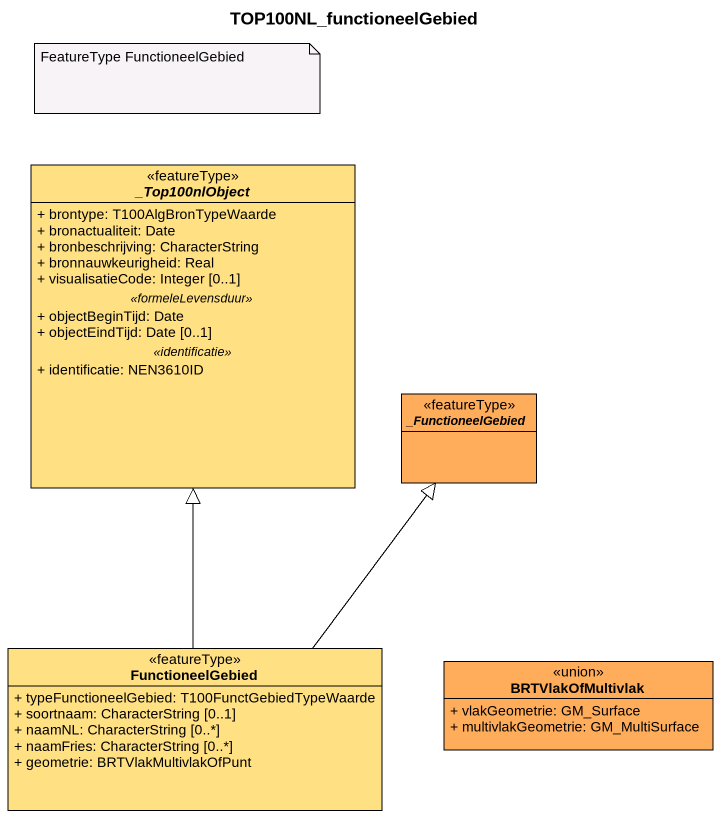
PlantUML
@startuml
title TOP100NL_functioneelGebied
hide circle
hide empty members
skinparam classAttributeIconSize 0
abstract class "_Top100nlObject" as Top100nlObject <<featureType>> #FFE083 {
  + brontype: T100AlgBronTypeWaarde
  + bronactualiteit: Date
  + bronbeschrijving: CharacterString
  + bronnauwkeurigheid: Real
  + visualisatieCode: Integer [0..1]
  .. <<formeleLevensduur>> ..
  + objectBeginTijd: Date
  + objectEindTijd: Date [0..1]
  .. <<identificatie>> ..
  + identificatie: NEN3610ID
}
abstract class "_FunctioneelGebied" as FunctioneelGebied <<featureType>> #FFAD5B
class "FunctioneelGebied" as FunctioneelGebied_2 <<featureType>> #FFE083 {
  + typeFunctioneelGebied: T100FunctGebiedTypeWaarde
  + soortnaam: CharacterString [0..1]
  + naamNL: CharacterString [0..*]
  + naamFries: CharacterString [0..*]
  + geometrie: BRTVlakMultivlakOfPunt
}
class BRTVlakOfMultivlak <<union>> #FFAD5B {
  + vlakGeometrie: GM_Surface
  + multivlakGeometrie: GM_MultiSurface
}
FunctioneelGebied_2 -up-|> Top100nlObject
FunctioneelGebied_2 -up-|> FunctioneelGebied
note as N1
  FeatureType FunctioneelGebied
end note
@enduml
